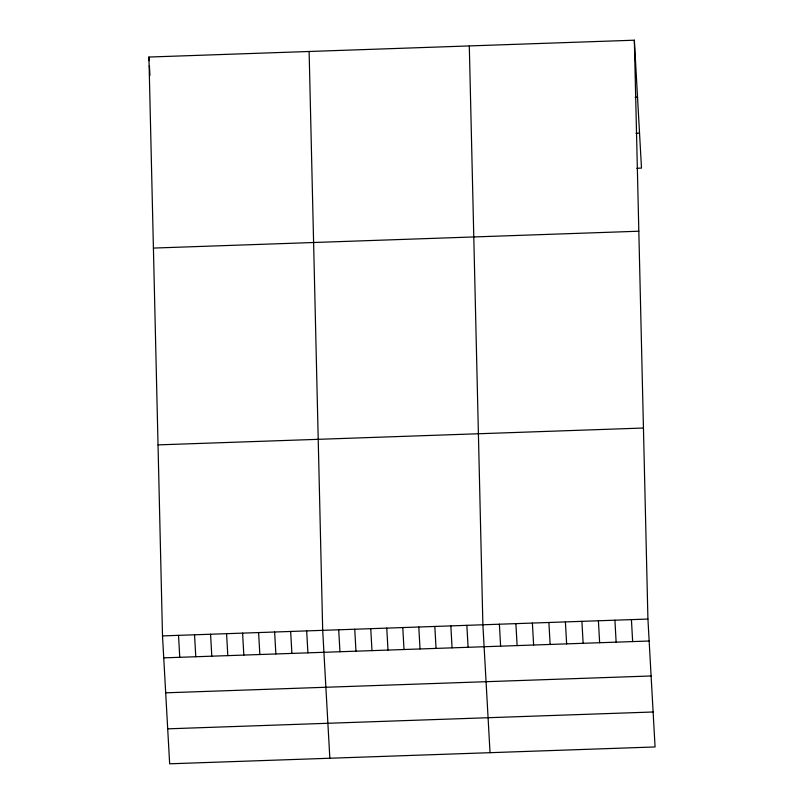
<?xml version="1.0" encoding="UTF-8"?>
<svg xmlns="http://www.w3.org/2000/svg" width="804" height="804" viewBox="0 0 804 804"><rect width="100%" height="100%" fill="white"/><g stroke="black" fill="none" stroke-linecap="round" stroke-linejoin="round"><path stroke-width="1.21" d="M634.346 40.2L647.923 619.05L655.069 746.956L169.654 763.8L162.508 635.904L148.931 57.044L634.346 40.2L641.491 168.096L636.778 168.267M635.17 97.204L637.522 97.123M636.004 133.263L639.542 133.142M153.413 248.074L638.818 231.22M158.026 444.883L643.441 428.029M162.508 635.904L647.923 619.05M163.735 657.853L649.15 641.009M165.694 692.817L651.099 675.973M167.704 728.836L653.119 711.992M631.421 619.623L632.647 641.582M614.909 620.196L616.135 642.155M598.407 620.768L599.633 642.728M581.905 621.341L583.131 643.3M565.403 621.914L566.629 643.873M548.901 622.487L550.127 644.446M532.389 623.06L533.615 645.019M515.887 623.633L517.113 645.592M499.384 624.205L500.611 646.165M490.028 752.685L482.882 624.778L469.305 45.928M466.863 625.331L468.089 647.29M450.843 625.894L452.069 647.853M434.823 626.447L436.049 648.406M418.804 626.999L420.03 648.959M402.784 627.562L404.01 649.521M386.764 628.115L388 650.074M370.744 628.668L371.981 650.627M354.735 629.231L355.961 651.19M338.715 629.783L339.941 651.742M329.841 758.242L322.695 630.336L309.118 51.486M306.676 630.899L307.902 652.858M290.656 631.452L291.882 653.411M274.636 632.004L275.862 653.964M258.617 632.567L259.843 654.526M242.597 633.12L243.823 655.079M226.577 633.673L227.813 655.632M210.568 634.235L211.794 656.195M194.548 634.788L195.774 656.747M148.931 57.044L149.132 60.712M149.403 65.586L149.956 75.345M178.528 635.341L179.754 657.3"/></g></svg>
